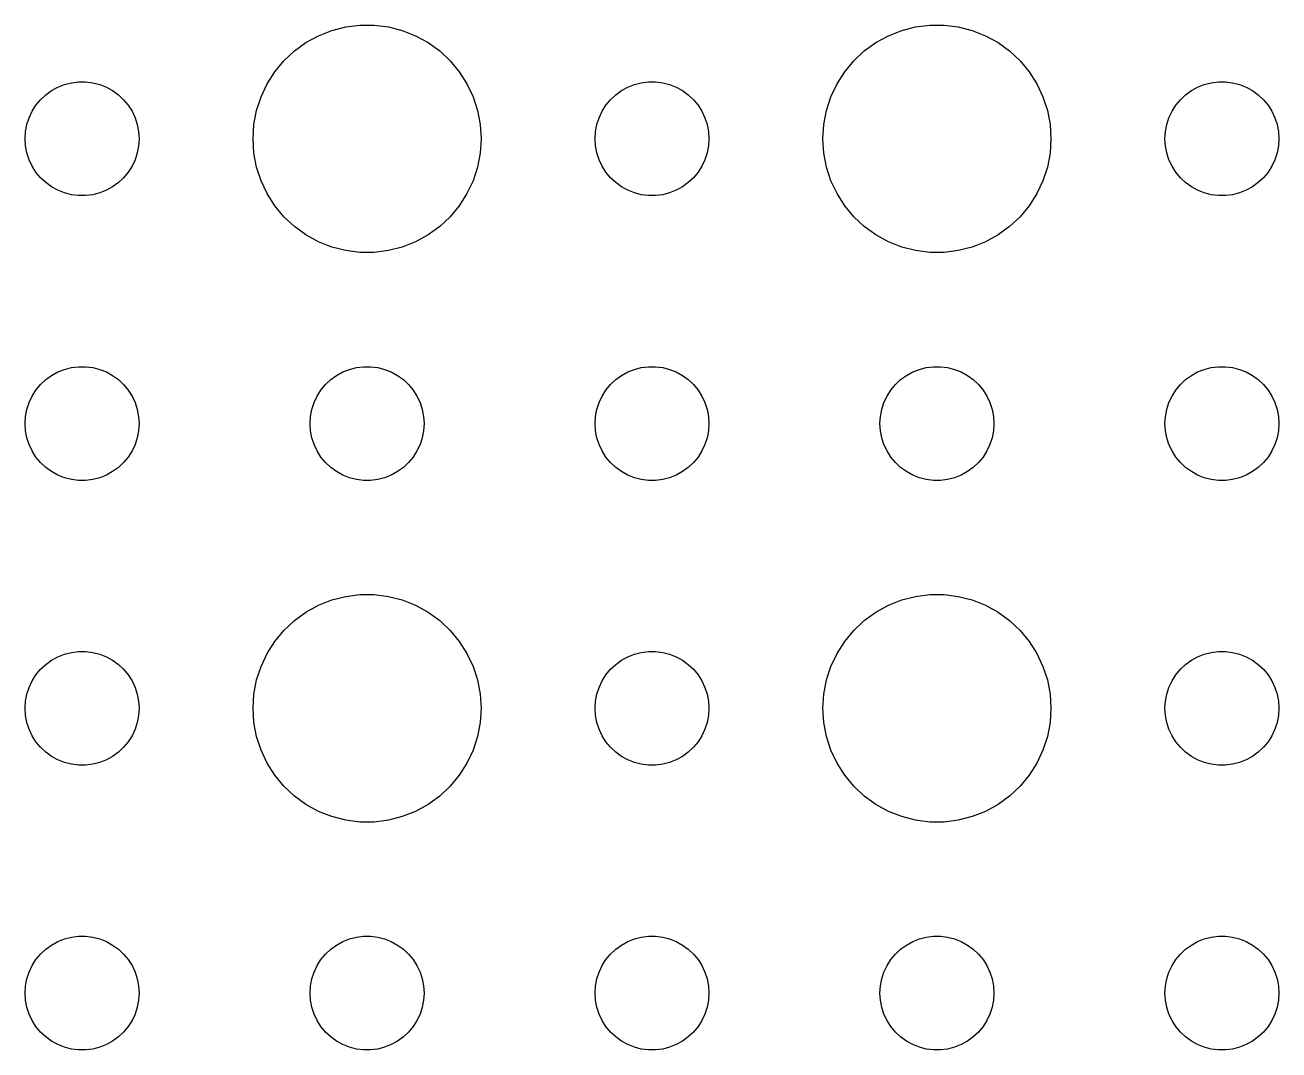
# Model space of a CAD drawing. Header units: metres. Extents: x -150 to 150, y -112 to 112.
# Drawn here: x 73.5 to 106.5, y -84 to -57.01 of the extents above; entities that cross this region are included whole.
import ezdxf

# ---------------------------------------------------------------- set-up
doc = ezdxf.new("R2010")
doc.units = ezdxf.units.M

msp = doc.modelspace()

# ---------------------------------------------------------------- linework, layer by layer
for p, q in [((81.573, -57.1468), (81.9379, -57.0531)), ((81.9379, -57.0531), (82.3116, -57.0059)), ((82.3116, -57.0059), (82.6884, -57.0059)), ((82.6884, -57.0059), (83.0621, -57.0531)), ((83.0621, -57.0531), (83.427, -57.1468)), ((96.573, -57.1468), (96.9379, -57.0531)), ((96.9379, -57.0531), (97.3116, -57.0059)), ((97.3116, -57.0059), (97.6884, -57.0059)), ((97.6884, -57.0059), (98.0621, -57.0531)), ((98.0621, -57.0531), (98.427, -57.1468)), ((80.8925, -57.467), (81.2227, -57.2855)), ((81.2227, -57.2855), (81.573, -57.1468)), ((83.427, -57.1468), (83.7773, -57.2855)), ((83.7773, -57.2855), (84.1075, -57.467)), ((95.8925, -57.467), (96.2227, -57.2855)), ((96.2227, -57.2855), (96.573, -57.1468)), ((98.427, -57.1468), (98.7773, -57.2855)), ((98.7773, -57.2855), (99.1075, -57.467)), ((80.3131, -57.9464), (80.5877, -57.6885)), ((80.5877, -57.6885), (80.8925, -57.467)), ((84.1075, -57.467), (84.4123, -57.6885)), ((84.4123, -57.6885), (84.6869, -57.9464)), ((95.3131, -57.9464), (95.5877, -57.6885)), ((95.5877, -57.6885), (95.8925, -57.467)), ((99.1075, -57.467), (99.4123, -57.6885)), ((99.4123, -57.6885), (99.6869, -57.9464)), ((80.073, -58.2366), (80.3131, -57.9464)), ((84.6869, -57.9464), (84.927, -58.2366)), ((95.073, -58.2366), (95.3131, -57.9464)), ((99.6869, -57.9464), (99.927, -58.2366)), ((79.8711, -58.5547), (80.073, -58.2366)), ((84.927, -58.2366), (85.1289, -58.5547)), ((94.8711, -58.5547), (95.073, -58.2366)), ((99.927, -58.2366), (100.129, -58.5547)), ((74.0439, -58.8442), (74.1963, -58.7335)), ((74.1963, -58.7335), (74.3613, -58.6428)), ((74.3613, -58.6428), (74.5365, -58.5734)), ((74.5365, -58.5734), (74.7189, -58.5266)), ((74.7189, -58.5266), (74.9058, -58.503)), ((74.9058, -58.503), (75.0942, -58.503)), ((75.0942, -58.503), (75.2811, -58.5266)), ((75.2811, -58.5266), (75.4635, -58.5734)), ((75.4635, -58.5734), (75.6387, -58.6428)), ((75.6387, -58.6428), (75.8037, -58.7335)), ((75.8037, -58.7335), (75.9561, -58.8442)), ((79.7107, -58.8956), (79.8711, -58.5547)), ((85.1289, -58.5547), (85.2893, -58.8956)), ((89.0439, -58.8442), (89.1963, -58.7335)), ((89.1963, -58.7335), (89.3613, -58.6428)), ((89.3613, -58.6428), (89.5365, -58.5734)), ((89.5365, -58.5734), (89.7189, -58.5266)), ((89.7189, -58.5266), (89.9058, -58.503)), ((89.9058, -58.503), (90.0942, -58.503)), ((90.0942, -58.503), (90.2811, -58.5266)), ((90.2811, -58.5266), (90.4635, -58.5734)), ((90.4635, -58.5734), (90.6387, -58.6428)), ((90.6387, -58.6428), (90.8037, -58.7335)), ((90.8037, -58.7335), (90.9561, -58.8442)), ((94.7107, -58.8956), (94.8711, -58.5547)), ((100.129, -58.5547), (100.289, -58.8956)), ((104.044, -58.8442), (104.196, -58.7335)), ((104.196, -58.7335), (104.361, -58.6428)), ((104.361, -58.6428), (104.536, -58.5734)), ((104.536, -58.5734), (104.719, -58.5266)), ((104.719, -58.5266), (104.906, -58.503)), ((104.906, -58.503), (105.094, -58.503)), ((105.094, -58.503), (105.281, -58.5266)), ((105.281, -58.5266), (105.464, -58.5734)), ((105.464, -58.5734), (105.639, -58.6428)), ((105.639, -58.6428), (105.804, -58.7335)), ((105.804, -58.7335), (105.956, -58.8442)), ((73.7865, -59.1183), (73.9065, -58.9732)), ((73.9065, -58.9732), (74.0439, -58.8442)), ((75.9561, -58.8442), (76.0934, -58.9732)), ((76.0934, -58.9732), (76.2135, -59.1183)), ((79.5943, -59.2539), (79.7107, -58.8956)), ((85.2893, -58.8956), (85.4057, -59.2539)), ((88.7865, -59.1183), (88.9065, -58.9732)), ((88.9065, -58.9732), (89.0439, -58.8442)), ((90.9561, -58.8442), (91.0934, -58.9732)), ((91.0934, -58.9732), (91.2135, -59.1183)), ((94.5943, -59.2539), (94.7107, -58.8956)), ((100.289, -58.8956), (100.406, -59.2539)), ((103.786, -59.1183), (103.907, -58.9732)), ((103.907, -58.9732), (104.044, -58.8442)), ((105.956, -58.8442), (106.093, -58.9732)), ((106.093, -58.9732), (106.214, -59.1183)), ((73.6053, -59.4478), (73.6855, -59.2774)), ((73.6855, -59.2774), (73.7865, -59.1183)), ((76.2135, -59.1183), (76.3145, -59.2774)), ((76.3145, -59.2774), (76.3947, -59.4478)), ((79.5237, -59.624), (79.5943, -59.2539)), ((85.4057, -59.2539), (85.4763, -59.624)), ((88.6053, -59.4478), (88.6855, -59.2774)), ((88.6855, -59.2774), (88.7865, -59.1183)), ((91.2135, -59.1183), (91.3145, -59.2774)), ((91.3145, -59.2774), (91.3947, -59.4478)), ((94.5237, -59.624), (94.5943, -59.2539)), ((100.406, -59.2539), (100.476, -59.624)), ((103.605, -59.4478), (103.686, -59.2774)), ((103.686, -59.2774), (103.786, -59.1183)), ((106.214, -59.1183), (106.314, -59.2774)), ((106.314, -59.2774), (106.395, -59.4478)), ((73.5118, -59.812), (73.5471, -59.627)), ((73.5471, -59.627), (73.6053, -59.4478)), ((76.3947, -59.4478), (76.4529, -59.627)), ((76.4529, -59.627), (76.4882, -59.812)), ((79.5, -60), (79.5237, -59.624)), ((85.4763, -59.624), (85.5, -60)), ((88.5118, -59.812), (88.5471, -59.627)), ((88.5471, -59.627), (88.6053, -59.4478)), ((91.3947, -59.4478), (91.4529, -59.627)), ((91.4529, -59.627), (91.4882, -59.812)), ((94.5, -60), (94.5237, -59.624)), ((100.476, -59.624), (100.5, -60)), ((103.512, -59.812), (103.547, -59.627)), ((103.547, -59.627), (103.605, -59.4478)), ((106.395, -59.4478), (106.453, -59.627)), ((106.453, -59.627), (106.488, -59.812)), ((73.5, -60), (73.5118, -59.812)), ((73.5118, -60.188), (73.5, -60)), ((76.4882, -59.812), (76.5, -60)), ((76.5, -60), (76.4882, -60.188)), ((79.5237, -60.376), (79.5, -60)), ((85.5, -60), (85.4763, -60.376)), ((88.5, -60), (88.5118, -59.812)), ((88.5118, -60.188), (88.5, -60)), ((91.4882, -59.812), (91.5, -60)), ((91.5, -60), (91.4882, -60.188)), ((94.5237, -60.376), (94.5, -60)), ((100.5, -60), (100.476, -60.376)), ((103.5, -60), (103.512, -59.812)), ((103.512, -60.188), (103.5, -60)), ((106.488, -59.812), (106.5, -60)), ((106.5, -60), (106.488, -60.188)), ((73.5471, -60.373), (73.5118, -60.188)), ((73.6053, -60.5522), (73.5471, -60.373)), ((76.4529, -60.373), (76.3947, -60.5522)), ((76.4882, -60.188), (76.4529, -60.373)), ((79.5943, -60.7461), (79.5237, -60.376)), ((85.4763, -60.376), (85.4057, -60.7461)), ((88.5471, -60.373), (88.5118, -60.188)), ((88.6053, -60.5522), (88.5471, -60.373)), ((91.4529, -60.373), (91.3947, -60.5522)), ((91.4882, -60.188), (91.4529, -60.373)), ((94.5943, -60.7461), (94.5237, -60.376)), ((100.476, -60.376), (100.406, -60.7461)), ((103.547, -60.373), (103.512, -60.188)), ((103.605, -60.5522), (103.547, -60.373)), ((106.453, -60.373), (106.395, -60.5522)), ((106.488, -60.188), (106.453, -60.373)), ((73.6855, -60.7226), (73.6053, -60.5522)), ((76.3947, -60.5522), (76.3145, -60.7226)), ((88.6855, -60.7226), (88.6053, -60.5522)), ((91.3947, -60.5522), (91.3145, -60.7226)), ((103.686, -60.7226), (103.605, -60.5522)), ((106.395, -60.5522), (106.314, -60.7226)), ((73.7865, -60.8817), (73.6855, -60.7226)), ((73.9065, -61.0268), (73.7865, -60.8817)), ((74.0439, -61.1558), (73.9065, -61.0268)), ((76.0934, -61.0268), (75.9561, -61.1558)), ((76.2135, -60.8817), (76.0934, -61.0268)), ((76.3145, -60.7226), (76.2135, -60.8817)), ((79.7107, -61.1044), (79.5943, -60.7461)), ((85.4057, -60.7461), (85.2893, -61.1044)), ((88.7865, -60.8817), (88.6855, -60.7226)), ((88.9065, -61.0268), (88.7865, -60.8817)), ((89.0439, -61.1558), (88.9065, -61.0268)), ((91.0934, -61.0268), (90.9561, -61.1558)), ((91.2135, -60.8817), (91.0934, -61.0268)), ((91.3145, -60.7226), (91.2135, -60.8817)), ((94.7107, -61.1044), (94.5943, -60.7461)), ((100.406, -60.7461), (100.289, -61.1044)), ((103.786, -60.8817), (103.686, -60.7226)), ((103.907, -61.0268), (103.786, -60.8817)), ((104.044, -61.1558), (103.907, -61.0268)), ((106.093, -61.0268), (105.956, -61.1558)), ((106.214, -60.8817), (106.093, -61.0268)), ((106.314, -60.7226), (106.214, -60.8817)), ((74.1963, -61.2665), (74.0439, -61.1558)), ((74.3613, -61.3572), (74.1963, -61.2665)), ((74.5365, -61.4266), (74.3613, -61.3572)), ((75.6387, -61.3572), (75.4635, -61.4266)), ((75.8037, -61.2665), (75.6387, -61.3572)), ((75.9561, -61.1558), (75.8037, -61.2665)), ((79.8711, -61.4453), (79.7107, -61.1044)), ((85.2893, -61.1044), (85.1289, -61.4453)), ((89.1963, -61.2665), (89.0439, -61.1558)), ((89.3613, -61.3572), (89.1963, -61.2665)), ((89.5365, -61.4266), (89.3613, -61.3572)), ((90.6387, -61.3572), (90.4635, -61.4266)), ((90.8037, -61.2665), (90.6387, -61.3572)), ((90.9561, -61.1558), (90.8037, -61.2665)), ((94.8711, -61.4453), (94.7107, -61.1044)), ((100.289, -61.1044), (100.129, -61.4453)), ((104.196, -61.2665), (104.044, -61.1558)), ((104.361, -61.3572), (104.196, -61.2665)), ((104.536, -61.4266), (104.361, -61.3572)), ((105.639, -61.3572), (105.464, -61.4266)), ((105.804, -61.2665), (105.639, -61.3572)), ((105.956, -61.1558), (105.804, -61.2665)), ((74.7189, -61.4734), (74.5365, -61.4266)), ((74.9058, -61.497), (74.7189, -61.4734)), ((75.0942, -61.497), (74.9058, -61.497)), ((75.2811, -61.4734), (75.0942, -61.497)), ((75.4635, -61.4266), (75.2811, -61.4734)), ((80.073, -61.7634), (79.8711, -61.4453)), ((85.1289, -61.4453), (84.927, -61.7634)), ((89.7189, -61.4734), (89.5365, -61.4266)), ((89.9058, -61.497), (89.7189, -61.4734)), ((90.0942, -61.497), (89.9058, -61.497)), ((90.2811, -61.4734), (90.0942, -61.497)), ((90.4635, -61.4266), (90.2811, -61.4734)), ((95.073, -61.7634), (94.8711, -61.4453)), ((100.129, -61.4453), (99.927, -61.7634)), ((104.719, -61.4734), (104.536, -61.4266)), ((104.906, -61.497), (104.719, -61.4734)), ((105.094, -61.497), (104.906, -61.497)), ((105.281, -61.4734), (105.094, -61.497)), ((105.464, -61.4266), (105.281, -61.4734)), ((80.3131, -62.0536), (80.073, -61.7634)), ((84.927, -61.7634), (84.6869, -62.0536)), ((95.3131, -62.0536), (95.073, -61.7634)), ((99.927, -61.7634), (99.6869, -62.0536)), ((80.5877, -62.3115), (80.3131, -62.0536)), ((80.8925, -62.533), (80.5877, -62.3115)), ((84.4123, -62.3115), (84.1075, -62.533)), ((84.6869, -62.0536), (84.4123, -62.3115)), ((95.5877, -62.3115), (95.3131, -62.0536)), ((95.8925, -62.533), (95.5877, -62.3115)), ((99.4123, -62.3115), (99.1075, -62.533)), ((99.6869, -62.0536), (99.4123, -62.3115)), ((81.2227, -62.7145), (80.8925, -62.533)), ((84.1075, -62.533), (83.7773, -62.7145)), ((96.2227, -62.7145), (95.8925, -62.533)), ((99.1075, -62.533), (98.7773, -62.7145)), ((81.573, -62.8532), (81.2227, -62.7145)), ((81.9379, -62.9469), (81.573, -62.8532)), ((82.3116, -62.9941), (81.9379, -62.9469)), ((82.6884, -62.9941), (82.3116, -62.9941)), ((83.0621, -62.9469), (82.6884, -62.9941)), ((83.427, -62.8532), (83.0621, -62.9469)), ((83.7773, -62.7145), (83.427, -62.8532)), ((96.573, -62.8532), (96.2227, -62.7145)), ((96.9379, -62.9469), (96.573, -62.8532)), ((97.3116, -62.9941), (96.9379, -62.9469)), ((97.6884, -62.9941), (97.3116, -62.9941)), ((98.0621, -62.9469), (97.6884, -62.9941)), ((98.427, -62.8532), (98.0621, -62.9469)), ((98.7773, -62.7145), (98.427, -62.8532)), ((74.0439, -66.3442), (74.1963, -66.2335)), ((74.1963, -66.2335), (74.3613, -66.1428)), ((74.3613, -66.1428), (74.5365, -66.0734)), ((74.5365, -66.0734), (74.7189, -66.0266)), ((74.7189, -66.0266), (74.9058, -66.003)), ((74.9058, -66.003), (75.0942, -66.003)), ((75.0942, -66.003), (75.2811, -66.0266)), ((75.2811, -66.0266), (75.4635, -66.0734)), ((75.4635, -66.0734), (75.6387, -66.1428)), ((75.6387, -66.1428), (75.8037, -66.2335)), ((75.8037, -66.2335), (75.9561, -66.3442)), ((81.5439, -66.3442), (81.6963, -66.2335)), ((81.6963, -66.2335), (81.8613, -66.1428)), ((81.8613, -66.1428), (82.0365, -66.0734)), ((82.0365, -66.0734), (82.2189, -66.0266)), ((82.2189, -66.0266), (82.4058, -66.003)), ((82.4058, -66.003), (82.5942, -66.003)), ((82.5942, -66.003), (82.7811, -66.0266)), ((82.7811, -66.0266), (82.9635, -66.0734)), ((82.9635, -66.0734), (83.1387, -66.1428)), ((83.1387, -66.1428), (83.3037, -66.2335)), ((83.3037, -66.2335), (83.4561, -66.3442)), ((89.0439, -66.3442), (89.1963, -66.2335)), ((89.1963, -66.2335), (89.3613, -66.1428)), ((89.3613, -66.1428), (89.5365, -66.0734)), ((89.5365, -66.0734), (89.7189, -66.0266)), ((89.7189, -66.0266), (89.9058, -66.003)), ((89.9058, -66.003), (90.0942, -66.003)), ((90.0942, -66.003), (90.2811, -66.0266)), ((90.2811, -66.0266), (90.4635, -66.0734)), ((90.4635, -66.0734), (90.6387, -66.1428)), ((90.6387, -66.1428), (90.8037, -66.2335)), ((90.8037, -66.2335), (90.9561, -66.3442)), ((96.5439, -66.3442), (96.6963, -66.2335)), ((96.6963, -66.2335), (96.8613, -66.1428)), ((96.8613, -66.1428), (97.0365, -66.0734)), ((97.0365, -66.0734), (97.2189, -66.0266)), ((97.2189, -66.0266), (97.4058, -66.003)), ((97.4058, -66.003), (97.5942, -66.003)), ((97.5942, -66.003), (97.7811, -66.0266)), ((97.7811, -66.0266), (97.9635, -66.0734)), ((97.9635, -66.0734), (98.1387, -66.1428)), ((98.1387, -66.1428), (98.3037, -66.2335)), ((98.3037, -66.2335), (98.4561, -66.3442)), ((104.044, -66.3442), (104.196, -66.2335)), ((104.196, -66.2335), (104.361, -66.1428)), ((104.361, -66.1428), (104.536, -66.0734)), ((104.536, -66.0734), (104.719, -66.0266)), ((104.719, -66.0266), (104.906, -66.003)), ((104.906, -66.003), (105.094, -66.003)), ((105.094, -66.003), (105.281, -66.0266)), ((105.281, -66.0266), (105.464, -66.0734)), ((105.464, -66.0734), (105.639, -66.1428)), ((105.639, -66.1428), (105.804, -66.2335)), ((105.804, -66.2335), (105.956, -66.3442)), ((73.6855, -66.7774), (73.7865, -66.6183)), ((73.7865, -66.6183), (73.9065, -66.4732)), ((73.9065, -66.4732), (74.0439, -66.3442)), ((75.9561, -66.3442), (76.0934, -66.4732)), ((76.0934, -66.4732), (76.2135, -66.6183)), ((76.2135, -66.6183), (76.3145, -66.7774)), ((81.1855, -66.7774), (81.2865, -66.6183)), ((81.2865, -66.6183), (81.4065, -66.4732)), ((81.4065, -66.4732), (81.5439, -66.3442)), ((83.4561, -66.3442), (83.5934, -66.4732)), ((83.5934, -66.4732), (83.7135, -66.6183)), ((83.7135, -66.6183), (83.8145, -66.7774)), ((88.6855, -66.7774), (88.7865, -66.6183)), ((88.7865, -66.6183), (88.9065, -66.4732)), ((88.9065, -66.4732), (89.0439, -66.3442)), ((90.9561, -66.3442), (91.0934, -66.4732)), ((91.0934, -66.4732), (91.2135, -66.6183)), ((91.2135, -66.6183), (91.3145, -66.7774)), ((96.1855, -66.7774), (96.2865, -66.6183)), ((96.2865, -66.6183), (96.4065, -66.4732)), ((96.4065, -66.4732), (96.5439, -66.3442)), ((98.4561, -66.3442), (98.5934, -66.4732)), ((98.5934, -66.4732), (98.7135, -66.6183)), ((98.7135, -66.6183), (98.8145, -66.7774)), ((103.686, -66.7774), (103.786, -66.6183)), ((103.786, -66.6183), (103.907, -66.4732)), ((103.907, -66.4732), (104.044, -66.3442)), ((105.956, -66.3442), (106.093, -66.4732)), ((106.093, -66.4732), (106.214, -66.6183)), ((106.214, -66.6183), (106.314, -66.7774)), ((73.5471, -67.127), (73.6053, -66.9478)), ((73.6053, -66.9478), (73.6855, -66.7774)), ((76.3145, -66.7774), (76.3947, -66.9478)), ((76.3947, -66.9478), (76.4529, -67.127)), ((81.0471, -67.127), (81.1053, -66.9478)), ((81.1053, -66.9478), (81.1855, -66.7774)), ((83.8145, -66.7774), (83.8947, -66.9478)), ((83.8947, -66.9478), (83.9529, -67.127)), ((88.5471, -67.127), (88.6053, -66.9478)), ((88.6053, -66.9478), (88.6855, -66.7774)), ((91.3145, -66.7774), (91.3947, -66.9478)), ((91.3947, -66.9478), (91.4529, -67.127)), ((96.0471, -67.127), (96.1053, -66.9478)), ((96.1053, -66.9478), (96.1855, -66.7774)), ((98.8145, -66.7774), (98.8947, -66.9478)), ((98.8947, -66.9478), (98.9529, -67.127)), ((103.547, -67.127), (103.605, -66.9478)), ((103.605, -66.9478), (103.686, -66.7774)), ((106.314, -66.7774), (106.395, -66.9478)), ((106.395, -66.9478), (106.453, -67.127)), ((73.5, -67.5), (73.5118, -67.312)), ((73.5118, -67.312), (73.5471, -67.127)), ((76.4529, -67.127), (76.4882, -67.312)), ((76.4882, -67.312), (76.5, -67.5)), ((81, -67.5), (81.0118, -67.312)), ((81.0118, -67.312), (81.0471, -67.127)), ((83.9529, -67.127), (83.9882, -67.312)), ((83.9882, -67.312), (84, -67.5)), ((88.5, -67.5), (88.5118, -67.312)), ((88.5118, -67.312), (88.5471, -67.127)), ((91.4529, -67.127), (91.4882, -67.312)), ((91.4882, -67.312), (91.5, -67.5)), ((96, -67.5), (96.0118, -67.312)), ((96.0118, -67.312), (96.0471, -67.127)), ((98.9529, -67.127), (98.9882, -67.312)), ((98.9882, -67.312), (99, -67.5)), ((103.5, -67.5), (103.512, -67.312)), ((103.512, -67.312), (103.547, -67.127)), ((106.453, -67.127), (106.488, -67.312)), ((106.488, -67.312), (106.5, -67.5)), ((73.5118, -67.688), (73.5, -67.5)), ((76.5, -67.5), (76.4882, -67.688)), ((81.0118, -67.688), (81, -67.5)), ((84, -67.5), (83.9882, -67.688)), ((88.5118, -67.688), (88.5, -67.5)), ((91.5, -67.5), (91.4882, -67.688)), ((96.0118, -67.688), (96, -67.5)), ((99, -67.5), (98.9882, -67.688)), ((103.512, -67.688), (103.5, -67.5)), ((106.5, -67.5), (106.488, -67.688)), ((73.5471, -67.873), (73.5118, -67.688)), ((73.6053, -68.0522), (73.5471, -67.873)), ((76.4529, -67.873), (76.3947, -68.0522)), ((76.4882, -67.688), (76.4529, -67.873)), ((81.0471, -67.873), (81.0118, -67.688)), ((81.1053, -68.0522), (81.0471, -67.873)), ((83.9529, -67.873), (83.8947, -68.0522)), ((83.9882, -67.688), (83.9529, -67.873)), ((88.5471, -67.873), (88.5118, -67.688)), ((88.6053, -68.0522), (88.5471, -67.873)), ((91.4529, -67.873), (91.3947, -68.0522)), ((91.4882, -67.688), (91.4529, -67.873)), ((96.0471, -67.873), (96.0118, -67.688)), ((96.1053, -68.0522), (96.0471, -67.873)), ((98.9529, -67.873), (98.8947, -68.0522)), ((98.9882, -67.688), (98.9529, -67.873)), ((103.547, -67.873), (103.512, -67.688)), ((103.605, -68.0522), (103.547, -67.873)), ((106.453, -67.873), (106.395, -68.0522)), ((106.488, -67.688), (106.453, -67.873)), ((73.6855, -68.2226), (73.6053, -68.0522)), ((73.7865, -68.3817), (73.6855, -68.2226)), ((76.3145, -68.2226), (76.2135, -68.3817)), ((76.3947, -68.0522), (76.3145, -68.2226)), ((81.1855, -68.2226), (81.1053, -68.0522)), ((81.2865, -68.3817), (81.1855, -68.2226)), ((83.8145, -68.2226), (83.7135, -68.3817)), ((83.8947, -68.0522), (83.8145, -68.2226)), ((88.6855, -68.2226), (88.6053, -68.0522)), ((88.7865, -68.3817), (88.6855, -68.2226)), ((91.3145, -68.2226), (91.2135, -68.3817)), ((91.3947, -68.0522), (91.3145, -68.2226)), ((96.1855, -68.2226), (96.1053, -68.0522)), ((96.2865, -68.3817), (96.1855, -68.2226)), ((98.8145, -68.2226), (98.7135, -68.3817)), ((98.8947, -68.0522), (98.8145, -68.2226)), ((103.686, -68.2226), (103.605, -68.0522)), ((103.786, -68.3817), (103.686, -68.2226)), ((106.314, -68.2226), (106.214, -68.3817)), ((106.395, -68.0522), (106.314, -68.2226)), ((73.9065, -68.5268), (73.7865, -68.3817)), ((74.0439, -68.6558), (73.9065, -68.5268)), ((76.0934, -68.5268), (75.9561, -68.6558)), ((76.2135, -68.3817), (76.0934, -68.5268)), ((81.4065, -68.5268), (81.2865, -68.3817)), ((81.5439, -68.6558), (81.4065, -68.5268)), ((83.5934, -68.5268), (83.4561, -68.6558)), ((83.7135, -68.3817), (83.5934, -68.5268)), ((88.9065, -68.5268), (88.7865, -68.3817)), ((89.0439, -68.6558), (88.9065, -68.5268)), ((91.0934, -68.5268), (90.9561, -68.6558)), ((91.2135, -68.3817), (91.0934, -68.5268)), ((96.4065, -68.5268), (96.2865, -68.3817)), ((96.5439, -68.6558), (96.4065, -68.5268)), ((98.5934, -68.5268), (98.4561, -68.6558)), ((98.7135, -68.3817), (98.5934, -68.5268)), ((103.907, -68.5268), (103.786, -68.3817)), ((104.044, -68.6558), (103.907, -68.5268)), ((106.093, -68.5268), (105.956, -68.6558)), ((106.214, -68.3817), (106.093, -68.5268)), ((74.1963, -68.7665), (74.0439, -68.6558)), ((74.3613, -68.8572), (74.1963, -68.7665)), ((74.5365, -68.9266), (74.3613, -68.8572)), ((74.7189, -68.9734), (74.5365, -68.9266)), ((75.4635, -68.9266), (75.2811, -68.9734)), ((75.6387, -68.8572), (75.4635, -68.9266)), ((75.8037, -68.7665), (75.6387, -68.8572)), ((75.9561, -68.6558), (75.8037, -68.7665)), ((81.6963, -68.7665), (81.5439, -68.6558)), ((81.8613, -68.8572), (81.6963, -68.7665)), ((82.0365, -68.9266), (81.8613, -68.8572)), ((82.2189, -68.9734), (82.0365, -68.9266)), ((82.9635, -68.9266), (82.7811, -68.9734)), ((83.1387, -68.8572), (82.9635, -68.9266)), ((83.3037, -68.7665), (83.1387, -68.8572)), ((83.4561, -68.6558), (83.3037, -68.7665)), ((89.1963, -68.7665), (89.0439, -68.6558)), ((89.3613, -68.8572), (89.1963, -68.7665)), ((89.5365, -68.9266), (89.3613, -68.8572)), ((89.7189, -68.9734), (89.5365, -68.9266)), ((90.4635, -68.9266), (90.2811, -68.9734)), ((90.6387, -68.8572), (90.4635, -68.9266)), ((90.8037, -68.7665), (90.6387, -68.8572)), ((90.9561, -68.6558), (90.8037, -68.7665)), ((96.6963, -68.7665), (96.5439, -68.6558)), ((96.8613, -68.8572), (96.6963, -68.7665)), ((97.0365, -68.9266), (96.8613, -68.8572)), ((97.2189, -68.9734), (97.0365, -68.9266)), ((97.9635, -68.9266), (97.7811, -68.9734)), ((98.1387, -68.8572), (97.9635, -68.9266)), ((98.3037, -68.7665), (98.1387, -68.8572)), ((98.4561, -68.6558), (98.3037, -68.7665)), ((104.196, -68.7665), (104.044, -68.6558)), ((104.361, -68.8572), (104.196, -68.7665)), ((104.536, -68.9266), (104.361, -68.8572)), ((104.719, -68.9734), (104.536, -68.9266)), ((105.464, -68.9266), (105.281, -68.9734)), ((105.639, -68.8572), (105.464, -68.9266)), ((105.804, -68.7665), (105.639, -68.8572)), ((105.956, -68.6558), (105.804, -68.7665)), ((74.9058, -68.997), (74.7189, -68.9734)), ((75.0942, -68.997), (74.9058, -68.997)), ((75.2811, -68.9734), (75.0942, -68.997)), ((82.4058, -68.997), (82.2189, -68.9734)), ((82.5942, -68.997), (82.4058, -68.997)), ((82.7811, -68.9734), (82.5942, -68.997)), ((89.9058, -68.997), (89.7189, -68.9734)), ((90.0942, -68.997), (89.9058, -68.997)), ((90.2811, -68.9734), (90.0942, -68.997)), ((97.4058, -68.997), (97.2189, -68.9734)), ((97.5942, -68.997), (97.4058, -68.997)), ((97.7811, -68.9734), (97.5942, -68.997)), ((104.906, -68.997), (104.719, -68.9734)), ((105.094, -68.997), (104.906, -68.997)), ((105.281, -68.9734), (105.094, -68.997)), ((81.2227, -72.2855), (81.573, -72.1468)), ((81.573, -72.1468), (81.9379, -72.0531)), ((81.9379, -72.0531), (82.3116, -72.0059)), ((82.3116, -72.0059), (82.6884, -72.0059)), ((82.6884, -72.0059), (83.0621, -72.0531)), ((83.0621, -72.0531), (83.427, -72.1468)), ((83.427, -72.1468), (83.7773, -72.2855)), ((96.2227, -72.2855), (96.573, -72.1468)), ((96.573, -72.1468), (96.9379, -72.0531)), ((96.9379, -72.0531), (97.3116, -72.0059)), ((97.3116, -72.0059), (97.6884, -72.0059)), ((97.6884, -72.0059), (98.0621, -72.0531)), ((98.0621, -72.0531), (98.427, -72.1468)), ((98.427, -72.1468), (98.7773, -72.2855)), ((80.5877, -72.6885), (80.8925, -72.467)), ((80.8925, -72.467), (81.2227, -72.2855)), ((83.7773, -72.2855), (84.1075, -72.467)), ((84.1075, -72.467), (84.4123, -72.6885)), ((95.5877, -72.6885), (95.8925, -72.467)), ((95.8925, -72.467), (96.2227, -72.2855)), ((98.7773, -72.2855), (99.1075, -72.467)), ((99.1075, -72.467), (99.4123, -72.6885)), ((80.3131, -72.9464), (80.5877, -72.6885)), ((84.4123, -72.6885), (84.6869, -72.9464)), ((95.3131, -72.9464), (95.5877, -72.6885)), ((99.4123, -72.6885), (99.6869, -72.9464)), ((79.8711, -73.5547), (80.073, -73.2366)), ((80.073, -73.2366), (80.3131, -72.9464)), ((84.6869, -72.9464), (84.927, -73.2366)), ((84.927, -73.2366), (85.1289, -73.5547)), ((94.8711, -73.5547), (95.073, -73.2366)), ((95.073, -73.2366), (95.3131, -72.9464)), ((99.6869, -72.9464), (99.927, -73.2366)), ((99.927, -73.2366), (100.129, -73.5547)), ((74.3613, -73.6428), (74.5365, -73.5734)), ((74.5365, -73.5734), (74.7189, -73.5266)), ((74.7189, -73.5266), (74.9058, -73.503)), ((74.9058, -73.503), (75.0942, -73.503)), ((75.0942, -73.503), (75.2811, -73.5266)), ((75.2811, -73.5266), (75.4635, -73.5734)), ((75.4635, -73.5734), (75.6387, -73.6428)), ((79.7107, -73.8956), (79.8711, -73.5547)), ((85.1289, -73.5547), (85.2893, -73.8956)), ((89.3613, -73.6428), (89.5365, -73.5734)), ((89.5365, -73.5734), (89.7189, -73.5266)), ((89.7189, -73.5266), (89.9058, -73.503)), ((89.9058, -73.503), (90.0942, -73.503)), ((90.0942, -73.503), (90.2811, -73.5266)), ((90.2811, -73.5266), (90.4635, -73.5734)), ((90.4635, -73.5734), (90.6387, -73.6428)), ((94.7107, -73.8956), (94.8711, -73.5547)), ((100.129, -73.5547), (100.289, -73.8956)), ((104.361, -73.6428), (104.536, -73.5734)), ((104.536, -73.5734), (104.719, -73.5266)), ((104.719, -73.5266), (104.906, -73.503)), ((104.906, -73.503), (105.094, -73.503)), ((105.094, -73.503), (105.281, -73.5266)), ((105.281, -73.5266), (105.464, -73.5734)), ((105.464, -73.5734), (105.639, -73.6428)), ((73.9065, -73.9732), (74.0439, -73.8442)), ((74.0439, -73.8442), (74.1963, -73.7335)), ((74.1963, -73.7335), (74.3613, -73.6428)), ((75.6387, -73.6428), (75.8037, -73.7335)), ((75.8037, -73.7335), (75.9561, -73.8442)), ((75.9561, -73.8442), (76.0934, -73.9732)), ((79.5943, -74.2539), (79.7107, -73.8956)), ((85.2893, -73.8956), (85.4057, -74.2539)), ((88.9065, -73.9732), (89.0439, -73.8442)), ((89.0439, -73.8442), (89.1963, -73.7335)), ((89.1963, -73.7335), (89.3613, -73.6428)), ((90.6387, -73.6428), (90.8037, -73.7335)), ((90.8037, -73.7335), (90.9561, -73.8442)), ((90.9561, -73.8442), (91.0934, -73.9732)), ((94.5943, -74.2539), (94.7107, -73.8956)), ((100.289, -73.8956), (100.406, -74.2539)), ((103.907, -73.9732), (104.044, -73.8442)), ((104.044, -73.8442), (104.196, -73.7335)), ((104.196, -73.7335), (104.361, -73.6428)), ((105.639, -73.6428), (105.804, -73.7335)), ((105.804, -73.7335), (105.956, -73.8442)), ((105.956, -73.8442), (106.093, -73.9732)), ((73.6855, -74.2774), (73.7865, -74.1183)), ((73.7865, -74.1183), (73.9065, -73.9732)), ((76.0934, -73.9732), (76.2135, -74.1183)), ((76.2135, -74.1183), (76.3145, -74.2774)), ((88.6855, -74.2774), (88.7865, -74.1183)), ((88.7865, -74.1183), (88.9065, -73.9732)), ((91.0934, -73.9732), (91.2135, -74.1183)), ((91.2135, -74.1183), (91.3145, -74.2774)), ((103.686, -74.2774), (103.786, -74.1183)), ((103.786, -74.1183), (103.907, -73.9732)), ((106.093, -73.9732), (106.214, -74.1183)), ((106.214, -74.1183), (106.314, -74.2774)), ((73.5471, -74.627), (73.6053, -74.4478)), ((73.6053, -74.4478), (73.6855, -74.2774)), ((76.3145, -74.2774), (76.3947, -74.4478)), ((76.3947, -74.4478), (76.4529, -74.627)), ((79.5237, -74.624), (79.5943, -74.2539)), ((85.4057, -74.2539), (85.4763, -74.624)), ((88.5471, -74.627), (88.6053, -74.4478)), ((88.6053, -74.4478), (88.6855, -74.2774)), ((91.3145, -74.2774), (91.3947, -74.4478)), ((91.3947, -74.4478), (91.4529, -74.627)), ((94.5237, -74.624), (94.5943, -74.2539)), ((100.406, -74.2539), (100.476, -74.624)), ((103.547, -74.627), (103.605, -74.4478)), ((103.605, -74.4478), (103.686, -74.2774)), ((106.314, -74.2774), (106.395, -74.4478)), ((106.395, -74.4478), (106.453, -74.627)), ((73.5, -75), (73.5118, -74.812)), ((73.5118, -74.812), (73.5471, -74.627)), ((76.4529, -74.627), (76.4882, -74.812)), ((76.4882, -74.812), (76.5, -75)), ((79.5, -75), (79.5237, -74.624)), ((85.4763, -74.624), (85.5, -75)), ((88.5, -75), (88.5118, -74.812)), ((88.5118, -74.812), (88.5471, -74.627)), ((91.4529, -74.627), (91.4882, -74.812)), ((91.4882, -74.812), (91.5, -75)), ((94.5, -75), (94.5237, -74.624)), ((100.476, -74.624), (100.5, -75)), ((103.5, -75), (103.512, -74.812)), ((103.512, -74.812), (103.547, -74.627)), ((106.453, -74.627), (106.488, -74.812)), ((106.488, -74.812), (106.5, -75)), ((73.5118, -75.188), (73.5, -75)), ((73.5471, -75.373), (73.5118, -75.188)), ((76.4882, -75.188), (76.4529, -75.373)), ((76.5, -75), (76.4882, -75.188)), ((79.5237, -75.376), (79.5, -75)), ((85.5, -75), (85.4763, -75.376)), ((88.5118, -75.188), (88.5, -75)), ((88.5471, -75.373), (88.5118, -75.188)), ((91.4882, -75.188), (91.4529, -75.373)), ((91.5, -75), (91.4882, -75.188)), ((94.5237, -75.376), (94.5, -75)), ((100.5, -75), (100.476, -75.376)), ((103.512, -75.188), (103.5, -75)), ((103.547, -75.373), (103.512, -75.188)), ((106.488, -75.188), (106.453, -75.373)), ((106.5, -75), (106.488, -75.188)), ((73.6053, -75.5522), (73.5471, -75.373)), ((73.6855, -75.7226), (73.6053, -75.5522)), ((76.3947, -75.5522), (76.3145, -75.7226)), ((76.4529, -75.373), (76.3947, -75.5522)), ((79.5943, -75.7461), (79.5237, -75.376)), ((85.4763, -75.376), (85.4057, -75.7461)), ((88.6053, -75.5522), (88.5471, -75.373)), ((88.6855, -75.7226), (88.6053, -75.5522)), ((91.3947, -75.5522), (91.3145, -75.7226)), ((91.4529, -75.373), (91.3947, -75.5522)), ((94.5943, -75.7461), (94.5237, -75.376)), ((100.476, -75.376), (100.406, -75.7461)), ((103.605, -75.5522), (103.547, -75.373)), ((103.686, -75.7226), (103.605, -75.5522)), ((106.395, -75.5522), (106.314, -75.7226)), ((106.453, -75.373), (106.395, -75.5522)), ((73.7865, -75.8817), (73.6855, -75.7226)), ((73.9065, -76.0268), (73.7865, -75.8817)), ((76.2135, -75.8817), (76.0934, -76.0268)), ((76.3145, -75.7226), (76.2135, -75.8817)), ((79.7107, -76.1044), (79.5943, -75.7461)), ((85.4057, -75.7461), (85.2893, -76.1044)), ((88.7865, -75.8817), (88.6855, -75.7226)), ((88.9065, -76.0268), (88.7865, -75.8817)), ((91.2135, -75.8817), (91.0934, -76.0268)), ((91.3145, -75.7226), (91.2135, -75.8817)), ((94.7107, -76.1044), (94.5943, -75.7461)), ((100.406, -75.7461), (100.289, -76.1044)), ((103.786, -75.8817), (103.686, -75.7226)), ((103.907, -76.0268), (103.786, -75.8817)), ((106.214, -75.8817), (106.093, -76.0268)), ((106.314, -75.7226), (106.214, -75.8817)), ((74.0439, -76.1558), (73.9065, -76.0268)), ((74.1963, -76.2665), (74.0439, -76.1558)), ((75.9561, -76.1558), (75.8037, -76.2665)), ((76.0934, -76.0268), (75.9561, -76.1558)), ((79.8711, -76.4453), (79.7107, -76.1044)), ((85.2893, -76.1044), (85.1289, -76.4453)), ((89.0439, -76.1558), (88.9065, -76.0268)), ((89.1963, -76.2665), (89.0439, -76.1558)), ((90.9561, -76.1558), (90.8037, -76.2665)), ((91.0934, -76.0268), (90.9561, -76.1558)), ((94.8711, -76.4453), (94.7107, -76.1044)), ((100.289, -76.1044), (100.129, -76.4453)), ((104.044, -76.1558), (103.907, -76.0268)), ((104.196, -76.2665), (104.044, -76.1558)), ((105.956, -76.1558), (105.804, -76.2665)), ((106.093, -76.0268), (105.956, -76.1558)), ((74.3613, -76.3572), (74.1963, -76.2665)), ((74.5365, -76.4266), (74.3613, -76.3572)), ((74.7189, -76.4734), (74.5365, -76.4266)), ((74.9058, -76.497), (74.7189, -76.4734)), ((75.0942, -76.497), (74.9058, -76.497)), ((75.2811, -76.4734), (75.0942, -76.497)), ((75.4635, -76.4266), (75.2811, -76.4734)), ((75.6387, -76.3572), (75.4635, -76.4266)), ((75.8037, -76.2665), (75.6387, -76.3572)), ((80.073, -76.7634), (79.8711, -76.4453)), ((85.1289, -76.4453), (84.927, -76.7634)), ((89.3613, -76.3572), (89.1963, -76.2665)), ((89.5365, -76.4266), (89.3613, -76.3572)), ((89.7189, -76.4734), (89.5365, -76.4266)), ((89.9058, -76.497), (89.7189, -76.4734)), ((90.0942, -76.497), (89.9058, -76.497)), ((90.2811, -76.4734), (90.0942, -76.497)), ((90.4635, -76.4266), (90.2811, -76.4734)), ((90.6387, -76.3572), (90.4635, -76.4266)), ((90.8037, -76.2665), (90.6387, -76.3572)), ((95.073, -76.7634), (94.8711, -76.4453)), ((100.129, -76.4453), (99.927, -76.7634)), ((104.361, -76.3572), (104.196, -76.2665)), ((104.536, -76.4266), (104.361, -76.3572)), ((104.719, -76.4734), (104.536, -76.4266)), ((104.906, -76.497), (104.719, -76.4734)), ((105.094, -76.497), (104.906, -76.497)), ((105.281, -76.4734), (105.094, -76.497)), ((105.464, -76.4266), (105.281, -76.4734)), ((105.639, -76.3572), (105.464, -76.4266)), ((105.804, -76.2665), (105.639, -76.3572)), ((80.3131, -77.0536), (80.073, -76.7634)), ((84.927, -76.7634), (84.6869, -77.0536)), ((95.3131, -77.0536), (95.073, -76.7634)), ((99.927, -76.7634), (99.6869, -77.0536)), ((80.5877, -77.3115), (80.3131, -77.0536)), ((84.6869, -77.0536), (84.4123, -77.3115)), ((95.5877, -77.3115), (95.3131, -77.0536)), ((99.6869, -77.0536), (99.4123, -77.3115)), ((80.8925, -77.533), (80.5877, -77.3115)), ((81.2227, -77.7145), (80.8925, -77.533)), ((84.1075, -77.533), (83.7773, -77.7145)), ((84.4123, -77.3115), (84.1075, -77.533)), ((95.8925, -77.533), (95.5877, -77.3115)), ((96.2227, -77.7145), (95.8925, -77.533)), ((99.1075, -77.533), (98.7773, -77.7145)), ((99.4123, -77.3115), (99.1075, -77.533)), ((81.573, -77.8532), (81.2227, -77.7145)), ((81.9379, -77.9469), (81.573, -77.8532)), ((83.427, -77.8532), (83.0621, -77.9469)), ((83.7773, -77.7145), (83.427, -77.8532)), ((96.573, -77.8532), (96.2227, -77.7145)), ((96.9379, -77.9469), (96.573, -77.8532)), ((98.427, -77.8532), (98.0621, -77.9469)), ((98.7773, -77.7145), (98.427, -77.8532)), ((82.3116, -77.9941), (81.9379, -77.9469)), ((82.6884, -77.9941), (82.3116, -77.9941)), ((83.0621, -77.9469), (82.6884, -77.9941)), ((97.3116, -77.9941), (96.9379, -77.9469)), ((97.6884, -77.9941), (97.3116, -77.9941)), ((98.0621, -77.9469), (97.6884, -77.9941)), ((74.1963, -81.2335), (74.3613, -81.1428)), ((74.3613, -81.1428), (74.5365, -81.0734)), ((74.5365, -81.0734), (74.7189, -81.0266)), ((74.7189, -81.0266), (74.9058, -81.003)), ((74.9058, -81.003), (75.0942, -81.003)), ((75.0942, -81.003), (75.2811, -81.0266)), ((75.2811, -81.0266), (75.4635, -81.0734)), ((75.4635, -81.0734), (75.6387, -81.1428)), ((75.6387, -81.1428), (75.8037, -81.2335)), ((81.6963, -81.2335), (81.8613, -81.1428)), ((81.8613, -81.1428), (82.0365, -81.0734)), ((82.0365, -81.0734), (82.2189, -81.0266)), ((82.2189, -81.0266), (82.4058, -81.003)), ((82.4058, -81.003), (82.5942, -81.003)), ((82.5942, -81.003), (82.7811, -81.0266)), ((82.7811, -81.0266), (82.9635, -81.0734)), ((82.9635, -81.0734), (83.1387, -81.1428)), ((83.1387, -81.1428), (83.3037, -81.2335)), ((89.1963, -81.2335), (89.3613, -81.1428)), ((89.3613, -81.1428), (89.5365, -81.0734)), ((89.5365, -81.0734), (89.7189, -81.0266)), ((89.7189, -81.0266), (89.9058, -81.003)), ((89.9058, -81.003), (90.0942, -81.003)), ((90.0942, -81.003), (90.2811, -81.0266)), ((90.2811, -81.0266), (90.4635, -81.0734)), ((90.4635, -81.0734), (90.6387, -81.1428)), ((90.6387, -81.1428), (90.8037, -81.2335)), ((96.6963, -81.2335), (96.8613, -81.1428)), ((96.8613, -81.1428), (97.0365, -81.0734)), ((97.0365, -81.0734), (97.2189, -81.0266)), ((97.2189, -81.0266), (97.4058, -81.003)), ((97.4058, -81.003), (97.5942, -81.003)), ((97.5942, -81.003), (97.7811, -81.0266)), ((97.7811, -81.0266), (97.9635, -81.0734)), ((97.9635, -81.0734), (98.1387, -81.1428)), ((98.1387, -81.1428), (98.3037, -81.2335)), ((104.196, -81.2335), (104.361, -81.1428)), ((104.361, -81.1428), (104.536, -81.0734)), ((104.536, -81.0734), (104.719, -81.0266)), ((104.719, -81.0266), (104.906, -81.003)), ((104.906, -81.003), (105.094, -81.003)), ((105.094, -81.003), (105.281, -81.0266)), ((105.281, -81.0266), (105.464, -81.0734)), ((105.464, -81.0734), (105.639, -81.1428)), ((105.639, -81.1428), (105.804, -81.2335)), ((73.7865, -81.6183), (73.9065, -81.4732)), ((73.9065, -81.4732), (74.0439, -81.3442)), ((74.0439, -81.3442), (74.1963, -81.2335)), ((75.8037, -81.2335), (75.9561, -81.3442)), ((75.9561, -81.3442), (76.0934, -81.4732)), ((76.0934, -81.4732), (76.2135, -81.6183)), ((81.2865, -81.6183), (81.4065, -81.4732)), ((81.4065, -81.4732), (81.5439, -81.3442)), ((81.5439, -81.3442), (81.6963, -81.2335)), ((83.3037, -81.2335), (83.4561, -81.3442)), ((83.4561, -81.3442), (83.5934, -81.4732)), ((83.5934, -81.4732), (83.7135, -81.6183)), ((88.7865, -81.6183), (88.9065, -81.4732)), ((88.9065, -81.4732), (89.0439, -81.3442)), ((89.0439, -81.3442), (89.1963, -81.2335)), ((90.8037, -81.2335), (90.9561, -81.3442)), ((90.9561, -81.3442), (91.0934, -81.4732)), ((91.0934, -81.4732), (91.2135, -81.6183)), ((96.2865, -81.6183), (96.4065, -81.4732)), ((96.4065, -81.4732), (96.5439, -81.3442)), ((96.5439, -81.3442), (96.6963, -81.2335)), ((98.3037, -81.2335), (98.4561, -81.3442)), ((98.4561, -81.3442), (98.5934, -81.4732)), ((98.5934, -81.4732), (98.7135, -81.6183)), ((103.786, -81.6183), (103.907, -81.4732)), ((103.907, -81.4732), (104.044, -81.3442)), ((104.044, -81.3442), (104.196, -81.2335)), ((105.804, -81.2335), (105.956, -81.3442)), ((105.956, -81.3442), (106.093, -81.4732)), ((106.093, -81.4732), (106.214, -81.6183)), ((73.6053, -81.9478), (73.6855, -81.7774)), ((73.6855, -81.7774), (73.7865, -81.6183)), ((76.2135, -81.6183), (76.3145, -81.7774)), ((76.3145, -81.7774), (76.3947, -81.9478)), ((81.1053, -81.9478), (81.1855, -81.7774)), ((81.1855, -81.7774), (81.2865, -81.6183)), ((83.7135, -81.6183), (83.8145, -81.7774)), ((83.8145, -81.7774), (83.8947, -81.9478)), ((88.6053, -81.9478), (88.6855, -81.7774)), ((88.6855, -81.7774), (88.7865, -81.6183)), ((91.2135, -81.6183), (91.3145, -81.7774)), ((91.3145, -81.7774), (91.3947, -81.9478)), ((96.1053, -81.9478), (96.1855, -81.7774)), ((96.1855, -81.7774), (96.2865, -81.6183)), ((98.7135, -81.6183), (98.8145, -81.7774)), ((98.8145, -81.7774), (98.8947, -81.9478)), ((103.605, -81.9478), (103.686, -81.7774)), ((103.686, -81.7774), (103.786, -81.6183)), ((106.214, -81.6183), (106.314, -81.7774)), ((106.314, -81.7774), (106.395, -81.9478)), ((73.5118, -82.312), (73.5471, -82.127)), ((73.5471, -82.127), (73.6053, -81.9478)), ((76.3947, -81.9478), (76.4529, -82.127)), ((76.4529, -82.127), (76.4882, -82.312)), ((81.0118, -82.312), (81.0471, -82.127)), ((81.0471, -82.127), (81.1053, -81.9478)), ((83.8947, -81.9478), (83.9529, -82.127)), ((83.9529, -82.127), (83.9882, -82.312)), ((88.5118, -82.312), (88.5471, -82.127)), ((88.5471, -82.127), (88.6053, -81.9478)), ((91.3947, -81.9478), (91.4529, -82.127)), ((91.4529, -82.127), (91.4882, -82.312)), ((96.0118, -82.312), (96.0471, -82.127)), ((96.0471, -82.127), (96.1053, -81.9478)), ((98.8947, -81.9478), (98.9529, -82.127)), ((98.9529, -82.127), (98.9882, -82.312)), ((103.512, -82.312), (103.547, -82.127)), ((103.547, -82.127), (103.605, -81.9478)), ((106.395, -81.9478), (106.453, -82.127)), ((106.453, -82.127), (106.488, -82.312)), ((73.5, -82.5), (73.5118, -82.312)), ((73.5118, -82.688), (73.5, -82.5)), ((76.4882, -82.312), (76.5, -82.5)), ((76.5, -82.5), (76.4882, -82.688)), ((81, -82.5), (81.0118, -82.312)), ((81.0118, -82.688), (81, -82.5)), ((83.9882, -82.312), (84, -82.5)), ((84, -82.5), (83.9882, -82.688)), ((88.5, -82.5), (88.5118, -82.312)), ((88.5118, -82.688), (88.5, -82.5)), ((91.4882, -82.312), (91.5, -82.5)), ((91.5, -82.5), (91.4882, -82.688)), ((96, -82.5), (96.0118, -82.312)), ((96.0118, -82.688), (96, -82.5)), ((98.9882, -82.312), (99, -82.5)), ((99, -82.5), (98.9882, -82.688)), ((103.5, -82.5), (103.512, -82.312)), ((103.512, -82.688), (103.5, -82.5)), ((106.488, -82.312), (106.5, -82.5)), ((106.5, -82.5), (106.488, -82.688)), ((73.5471, -82.873), (73.5118, -82.688)), ((76.4882, -82.688), (76.4529, -82.873)), ((81.0471, -82.873), (81.0118, -82.688)), ((83.9882, -82.688), (83.9529, -82.873)), ((88.5471, -82.873), (88.5118, -82.688)), ((91.4882, -82.688), (91.4529, -82.873)), ((96.0471, -82.873), (96.0118, -82.688)), ((98.9882, -82.688), (98.9529, -82.873)), ((103.547, -82.873), (103.512, -82.688)), ((106.488, -82.688), (106.453, -82.873)), ((73.6053, -83.0522), (73.5471, -82.873)), ((73.6855, -83.2226), (73.6053, -83.0522)), ((76.3947, -83.0522), (76.3145, -83.2226)), ((76.4529, -82.873), (76.3947, -83.0522)), ((81.1053, -83.0522), (81.0471, -82.873)), ((81.1855, -83.2226), (81.1053, -83.0522)), ((83.8947, -83.0522), (83.8145, -83.2226)), ((83.9529, -82.873), (83.8947, -83.0522)), ((88.6053, -83.0522), (88.5471, -82.873)), ((88.6855, -83.2226), (88.6053, -83.0522)), ((91.3947, -83.0522), (91.3145, -83.2226)), ((91.4529, -82.873), (91.3947, -83.0522)), ((96.1053, -83.0522), (96.0471, -82.873)), ((96.1855, -83.2226), (96.1053, -83.0522)), ((98.8947, -83.0522), (98.8145, -83.2226)), ((98.9529, -82.873), (98.8947, -83.0522)), ((103.605, -83.0522), (103.547, -82.873)), ((103.686, -83.2226), (103.605, -83.0522)), ((106.395, -83.0522), (106.314, -83.2226)), ((106.453, -82.873), (106.395, -83.0522)), ((73.7865, -83.3817), (73.6855, -83.2226)), ((73.9065, -83.5268), (73.7865, -83.3817)), ((76.2135, -83.3817), (76.0934, -83.5268)), ((76.3145, -83.2226), (76.2135, -83.3817)), ((81.2865, -83.3817), (81.1855, -83.2226)), ((81.4065, -83.5268), (81.2865, -83.3817)), ((83.7135, -83.3817), (83.5934, -83.5268)), ((83.8145, -83.2226), (83.7135, -83.3817)), ((88.7865, -83.3817), (88.6855, -83.2226)), ((88.9065, -83.5268), (88.7865, -83.3817)), ((91.2135, -83.3817), (91.0934, -83.5268)), ((91.3145, -83.2226), (91.2135, -83.3817)), ((96.2865, -83.3817), (96.1855, -83.2226)), ((96.4065, -83.5268), (96.2865, -83.3817)), ((98.7135, -83.3817), (98.5934, -83.5268)), ((98.8145, -83.2226), (98.7135, -83.3817)), ((103.786, -83.3817), (103.686, -83.2226)), ((103.907, -83.5268), (103.786, -83.3817)), ((106.214, -83.3817), (106.093, -83.5268)), ((106.314, -83.2226), (106.214, -83.3817)), ((74.0439, -83.6558), (73.9065, -83.5268)), ((74.1963, -83.7665), (74.0439, -83.6558)), ((74.3613, -83.8572), (74.1963, -83.7665)), ((75.8037, -83.7665), (75.6387, -83.8572)), ((75.9561, -83.6558), (75.8037, -83.7665)), ((76.0934, -83.5268), (75.9561, -83.6558)), ((81.5439, -83.6558), (81.4065, -83.5268)), ((81.6963, -83.7665), (81.5439, -83.6558)), ((81.8613, -83.8572), (81.6963, -83.7665)), ((83.3037, -83.7665), (83.1387, -83.8572)), ((83.4561, -83.6558), (83.3037, -83.7665)), ((83.5934, -83.5268), (83.4561, -83.6558)), ((89.0439, -83.6558), (88.9065, -83.5268)), ((89.1963, -83.7665), (89.0439, -83.6558)), ((89.3613, -83.8572), (89.1963, -83.7665)), ((90.8037, -83.7665), (90.6387, -83.8572)), ((90.9561, -83.6558), (90.8037, -83.7665)), ((91.0934, -83.5268), (90.9561, -83.6558)), ((96.5439, -83.6558), (96.4065, -83.5268)), ((96.6963, -83.7665), (96.5439, -83.6558)), ((96.8613, -83.8572), (96.6963, -83.7665)), ((98.3037, -83.7665), (98.1387, -83.8572)), ((98.4561, -83.6558), (98.3037, -83.7665)), ((98.5934, -83.5268), (98.4561, -83.6558)), ((104.044, -83.6558), (103.907, -83.5268)), ((104.196, -83.7665), (104.044, -83.6558)), ((104.361, -83.8572), (104.196, -83.7665)), ((105.804, -83.7665), (105.639, -83.8572)), ((105.956, -83.6558), (105.804, -83.7665)), ((106.093, -83.5268), (105.956, -83.6558)), ((74.5365, -83.9266), (74.3613, -83.8572)), ((74.7189, -83.9734), (74.5365, -83.9266)), ((74.9058, -83.997), (74.7189, -83.9734)), ((75.0942, -83.997), (74.9058, -83.997)), ((75.2811, -83.9734), (75.0942, -83.997)), ((75.4635, -83.9266), (75.2811, -83.9734)), ((75.6387, -83.8572), (75.4635, -83.9266)), ((82.0365, -83.9266), (81.8613, -83.8572)), ((82.2189, -83.9734), (82.0365, -83.9266)), ((82.4058, -83.997), (82.2189, -83.9734)), ((82.5942, -83.997), (82.4058, -83.997)), ((82.7811, -83.9734), (82.5942, -83.997)), ((82.9635, -83.9266), (82.7811, -83.9734)), ((83.1387, -83.8572), (82.9635, -83.9266)), ((89.5365, -83.9266), (89.3613, -83.8572)), ((89.7189, -83.9734), (89.5365, -83.9266)), ((89.9058, -83.997), (89.7189, -83.9734)), ((90.0942, -83.997), (89.9058, -83.997)), ((90.2811, -83.9734), (90.0942, -83.997)), ((90.4635, -83.9266), (90.2811, -83.9734)), ((90.6387, -83.8572), (90.4635, -83.9266)), ((97.0365, -83.9266), (96.8613, -83.8572)), ((97.2189, -83.9734), (97.0365, -83.9266)), ((97.4058, -83.997), (97.2189, -83.9734)), ((97.5942, -83.997), (97.4058, -83.997)), ((97.7811, -83.9734), (97.5942, -83.997)), ((97.9635, -83.9266), (97.7811, -83.9734)), ((98.1387, -83.8572), (97.9635, -83.9266)), ((104.536, -83.9266), (104.361, -83.8572)), ((104.719, -83.9734), (104.536, -83.9266)), ((104.906, -83.997), (104.719, -83.9734)), ((105.094, -83.997), (104.906, -83.997)), ((105.281, -83.9734), (105.094, -83.997)), ((105.464, -83.9266), (105.281, -83.9734)), ((105.639, -83.8572), (105.464, -83.9266))]:
    msp.add_line(p, q)

doc.saveas('drawing.dxf')
